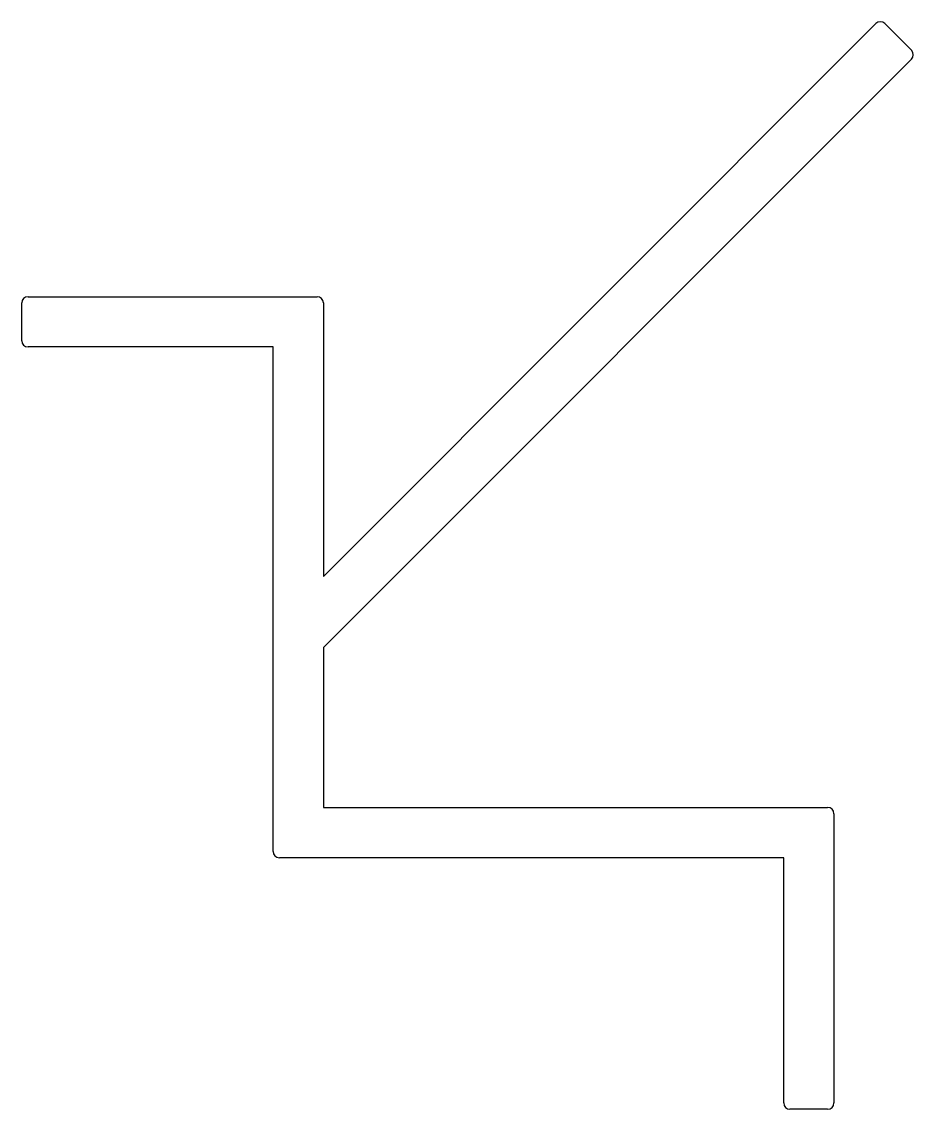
# Model space of a CAD drawing. Extents: x 115.2 to 150.7, y 166.7 to 209.9.
import ezdxf

# ---------------------------------------------------------------- set-up
doc = ezdxf.new("R2010")
doc.units = 0
doc.layers.get('0').update_dxf_attribs({"linetype": 'CONTINUOUS'})

msp = doc.modelspace()

# ---------------------------------------------------------------- linework, layer by layer
for p, q in [((127.206, 187.86), (149.188, 209.842)), ((149.542, 209.842), (150.602, 208.782)), ((150.602, 208.428), (127.206, 185.031)), ((115.456, 198.982), (126.956, 198.982)), ((115.206, 197.232), (115.206, 198.732)), ((127.206, 198.732), (127.206, 187.86)), ((125.206, 196.982), (115.456, 196.982)), ((125.206, 176.918), (125.206, 196.982)), ((127.206, 185.031), (127.206, 178.668)), ((127.206, 178.668), (147.27, 178.668)), ((147.52, 178.418), (147.52, 166.918)), ((145.52, 176.668), (125.456, 176.668)), ((145.52, 166.918), (145.52, 176.668)), ((147.27, 166.668), (145.77, 166.668))]:
    msp.add_line(p, q)
for centre, start, end in [((149.365, 209.666), 45, 135), ((150.426, 208.605), 315, 45), ((115.456, 198.732), 90, 180), ((126.956, 198.732), 0, 90), ((115.456, 197.232), 180, 270), ((147.27, 178.418), 0, 90), ((125.456, 176.918), 180, 270), ((145.77, 166.918), 180, 270), ((147.27, 166.918), 270, 360)]:
    msp.add_arc(centre, 0.25, start, end)

doc.saveas('drawing.dxf')
